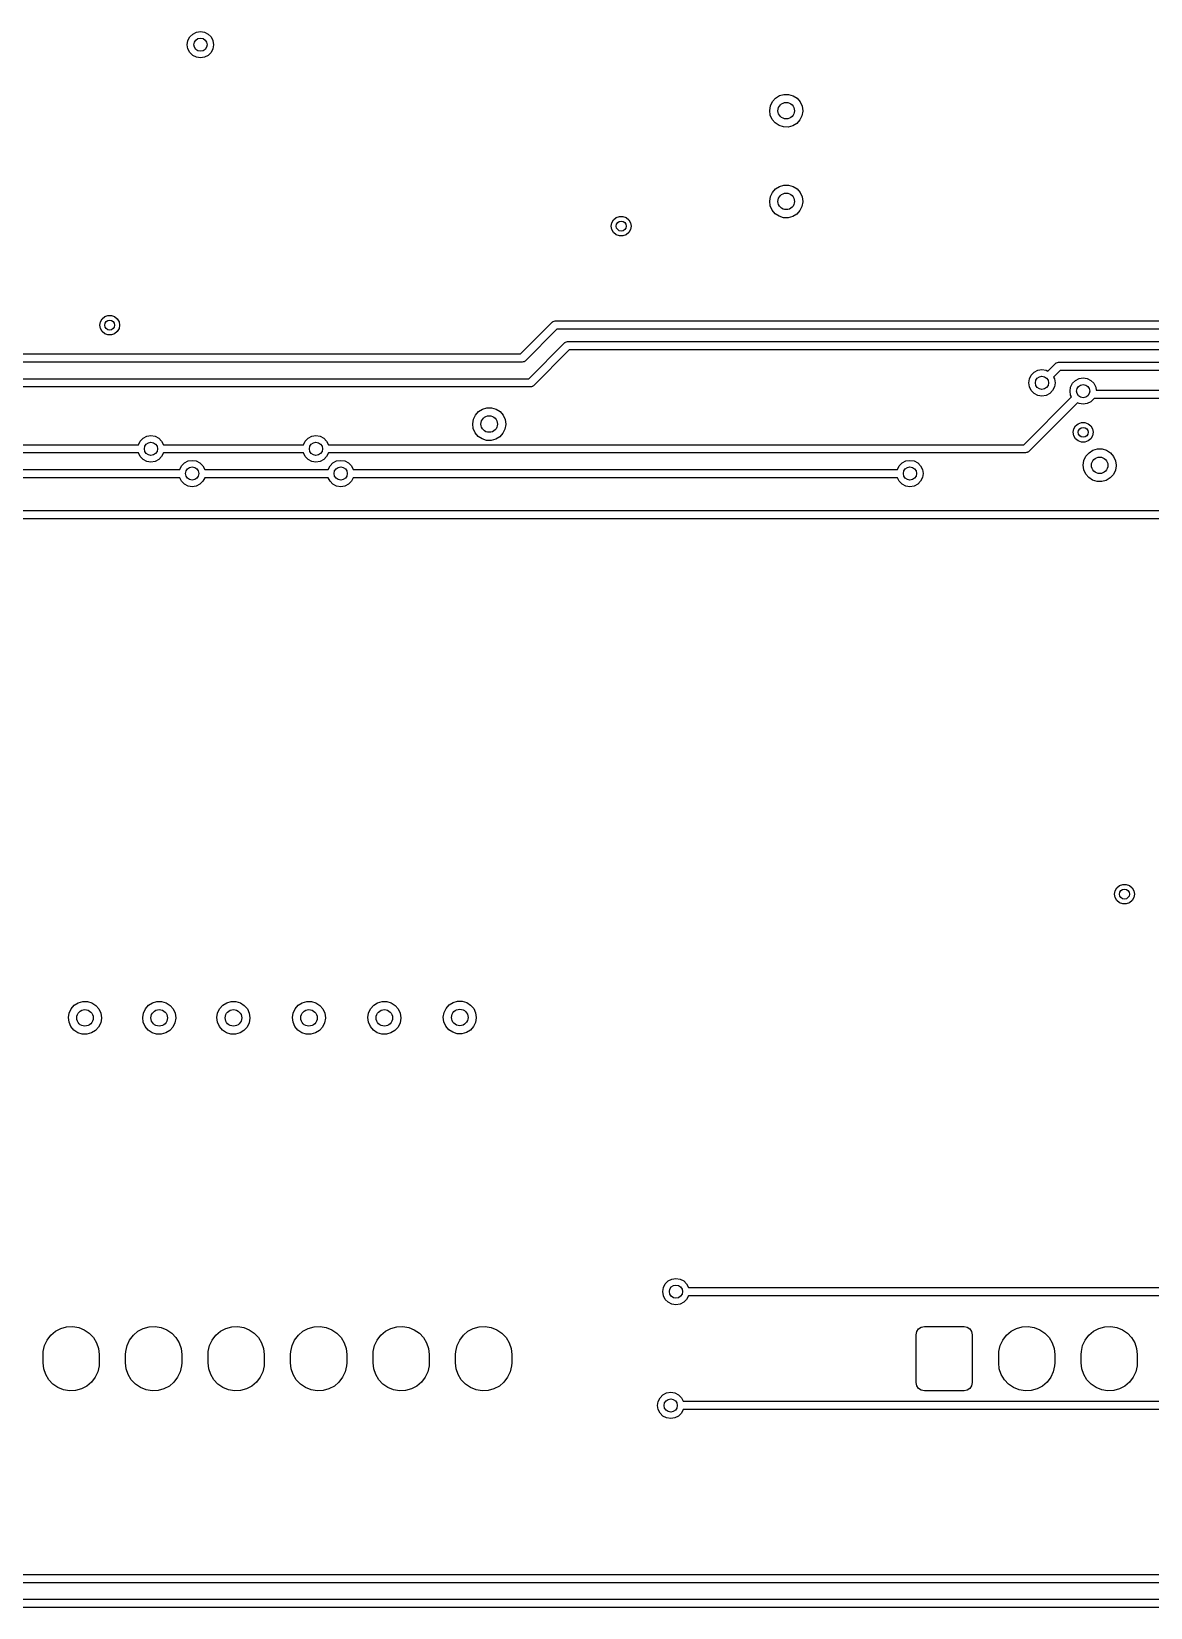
# Model space of a CAD drawing. Extents: x 2.07 to 8.39, y -4.89 to -0.98.
# Drawn here: x 4.631 to 5.966, y -4.877 to -2.996 of the extents above; entities that cross this region are included whole.
import ezdxf

# ---------------------------------------------------------------- set-up
doc = ezdxf.new("R2010")
doc.units = 0
doc.header["$MEASUREMENT"] = 0
doc.layers.add('BLACK', color=7, linetype='CONTINUOUS')

msp = doc.modelspace()

# ---------------------------------------------------------------- linework, layer by layer
at = {"layer": 'BLACK', "linetype": 'CONTINUOUS'}
for p, q in [((4.81693, -3.01181), (4.8177, -3.00694)), ((4.8177, -3.00694), (4.81994, -3.00255)), ((4.81994, -3.00255), (4.82342, -2.99907)), ((4.82342, -2.99907), (4.82781, -2.99683)), ((4.82781, -2.99683), (4.83268, -2.99606)), ((4.83268, -2.99606), (4.83754, -2.99683)), ((4.83754, -2.99683), (4.84193, -2.99907)), ((4.84193, -2.99907), (4.84542, -3.00255)), ((4.84542, -3.00255), (4.84765, -3.00694)), ((4.84765, -3.00694), (4.84843, -3.01181)), ((4.8177, -3.01668), (4.81693, -3.01181)), ((4.81994, -3.02107), (4.8177, -3.01668)), ((4.82342, -3.02455), (4.81994, -3.02107)), ((4.82781, -3.02679), (4.82342, -3.02455)), ((4.83268, -3.02756), (4.82781, -3.02679)), ((4.83754, -3.02679), (4.83268, -3.02756)), ((4.84193, -3.02455), (4.83754, -3.02679)), ((4.84542, -3.02107), (4.84193, -3.02455)), ((4.84765, -3.01668), (4.84542, -3.02107)), ((4.84843, -3.01181), (4.84765, -3.01668)), ((5.51267, -3.0848), (5.51504, -3.07974)), ((5.51504, -3.07974), (5.51874, -3.07556)), ((5.51874, -3.07556), (5.52346, -3.07258)), ((5.52346, -3.07258), (5.52882, -3.07105)), ((5.52882, -3.07105), (5.53441, -3.07108)), ((5.53441, -3.07108), (5.53975, -3.07268)), ((5.53975, -3.07268), (5.54444, -3.07572)), ((5.54444, -3.07572), (5.54808, -3.07995)), ((5.54808, -3.07995), (5.55039, -3.08503)), ((5.51181, -3.09031), (5.51267, -3.0848)), ((5.51254, -3.09584), (5.51181, -3.09031)), ((5.51478, -3.10095), (5.51254, -3.09584)), ((5.51838, -3.10523), (5.51478, -3.10095)), ((5.54782, -3.10156), (5.54407, -3.1057)), ((5.55025, -3.09654), (5.54782, -3.10156)), ((5.55118, -3.09103), (5.55025, -3.09654)), ((5.55039, -3.08503), (5.55118, -3.09055)), ((5.55118, -3.09055), (5.55118, -3.09103)), ((5.52302, -3.10832), (5.51838, -3.10523)), ((5.52835, -3.10998), (5.52302, -3.10832)), ((5.53393, -3.11009), (5.52835, -3.10998)), ((5.53931, -3.10862), (5.53393, -3.11009)), ((5.54407, -3.1057), (5.53931, -3.10862)), ((5.51181, -3.19858), (5.51267, -3.19306)), ((5.51267, -3.19306), (5.51504, -3.18801)), ((5.51504, -3.18801), (5.51874, -3.18383)), ((5.51874, -3.18383), (5.52346, -3.18085)), ((5.52346, -3.18085), (5.52882, -3.17932)), ((5.52882, -3.17932), (5.53441, -3.17935)), ((5.53441, -3.17935), (5.53975, -3.18095)), ((5.53975, -3.18095), (5.54444, -3.18398)), ((5.54444, -3.18398), (5.54808, -3.18821)), ((5.54808, -3.18821), (5.55039, -3.19329)), ((5.55039, -3.19329), (5.55118, -3.19882)), ((5.51254, -3.20411), (5.51181, -3.19858)), ((5.51478, -3.20922), (5.51254, -3.20411)), ((5.51838, -3.21349), (5.51478, -3.20922)), ((5.52302, -3.21659), (5.51838, -3.21349)), ((5.54407, -3.21396), (5.53931, -3.21688)), ((5.54782, -3.20983), (5.54407, -3.21396)), ((5.55025, -3.2048), (5.54782, -3.20983)), ((5.55118, -3.1993), (5.55025, -3.2048)), ((5.55118, -3.19882), (5.55118, -3.1993)), ((5.32283, -3.22835), (5.32355, -3.22431)), ((5.32355, -3.23239), (5.32283, -3.22835)), ((5.32355, -3.22431), (5.3256, -3.22075)), ((5.3256, -3.23594), (5.32355, -3.23239)), ((5.3256, -3.22075), (5.32874, -3.21812)), ((5.32874, -3.21812), (5.33259, -3.21671)), ((5.33259, -3.21671), (5.3367, -3.21671)), ((5.3367, -3.21671), (5.34055, -3.21812)), ((5.34055, -3.21812), (5.34369, -3.22075)), ((5.34369, -3.22075), (5.34574, -3.22431)), ((5.34574, -3.23239), (5.34369, -3.23594)), ((5.34574, -3.22431), (5.34646, -3.22835)), ((5.34646, -3.22835), (5.34574, -3.23239)), ((5.52835, -3.21825), (5.52302, -3.21659)), ((5.53393, -3.21835), (5.52835, -3.21825)), ((5.53931, -3.21688), (5.53393, -3.21835)), ((5.32874, -3.23858), (5.3256, -3.23594)), ((5.33259, -3.23998), (5.32874, -3.23858)), ((5.3367, -3.23998), (5.33259, -3.23998)), ((5.34055, -3.23858), (5.3367, -3.23998)), ((5.34369, -3.23594), (5.34055, -3.23858)), ((4.7126, -3.34646), (4.71331, -3.34242)), ((4.71331, -3.3505), (4.7126, -3.34646)), ((4.71331, -3.34242), (4.71536, -3.33886)), ((4.71536, -3.33886), (4.7185, -3.33623)), ((4.7185, -3.33623), (4.72236, -3.33483)), ((4.72236, -3.33483), (4.72646, -3.33483)), ((4.72646, -3.33483), (4.73031, -3.33623)), ((4.73031, -3.33623), (4.73346, -3.33886)), ((4.73346, -3.33886), (4.73551, -3.34242)), ((4.73551, -3.34242), (4.73622, -3.34646)), ((4.73622, -3.34646), (4.73551, -3.3505)), ((5.2145, -3.38091), (5.25243, -3.34298)), ((5.25243, -3.34298), (5.25313, -3.34245)), ((5.25313, -3.34245), (5.25325, -3.34232)), ((5.25325, -3.34232), (5.25335, -3.34228)), ((5.25335, -3.34228), (5.25356, -3.34213)), ((5.25356, -3.34213), (5.25474, -3.34188)), ((5.25474, -3.34188), (5.25591, -3.34154)), ((5.25591, -3.34154), (7.51458, -3.34154)), ((4.71536, -3.35405), (4.71331, -3.3505)), ((4.7185, -3.35669), (4.71536, -3.35405)), ((4.72236, -3.35809), (4.7185, -3.35669)), ((4.72646, -3.35809), (4.72236, -3.35809)), ((4.73031, -3.35669), (4.72646, -3.35809)), ((4.73346, -3.35405), (4.73031, -3.35669)), ((4.73551, -3.3505), (4.73346, -3.35405)), ((5.25794, -3.35138), (5.22002, -3.38931)), ((7.51458, -3.35138), (5.25794, -3.35138)), ((5.26806, -3.36694), (5.26827, -3.36679)), ((5.26827, -3.36679), (5.26945, -3.36654)), ((5.26945, -3.36654), (5.27062, -3.3662)), ((5.27062, -3.3662), (6.2397, -3.3662)), ((3.97164, -3.38091), (5.2145, -3.38091)), ((5.22434, -3.41043), (5.26714, -3.36764)), ((5.27265, -3.37604), (5.22986, -3.41883)), ((5.26714, -3.36764), (5.26784, -3.36711)), ((5.26784, -3.36711), (5.26796, -3.36698)), ((5.26796, -3.36698), (5.26806, -3.36694)), ((6.23978, -3.37604), (5.27265, -3.37604)), ((5.21654, -3.39075), (3.97164, -3.39075)), ((5.2177, -3.39041), (5.21654, -3.39075)), ((5.21888, -3.39015), (5.2177, -3.39041)), ((5.21909, -3.39), (5.21888, -3.39015)), ((5.21919, -3.38997), (5.21909, -3.39)), ((5.21931, -3.38983), (5.21919, -3.38997)), ((5.22002, -3.38931), (5.21931, -3.38983)), ((5.82387, -3.4061), (5.82736, -3.40261)), ((5.82736, -3.40261), (5.83175, -3.40038)), ((5.83175, -3.40038), (5.83661, -3.39961)), ((5.83661, -3.39961), (5.84148, -3.40038)), ((5.84148, -3.40038), (5.84357, -3.40144)), ((5.84357, -3.40144), (5.85282, -3.39219)), ((5.85834, -3.40059), (5.85053, -3.4084)), ((5.85282, -3.39219), (5.85352, -3.39167)), ((5.85352, -3.39167), (5.85364, -3.39153)), ((5.85364, -3.39153), (5.85375, -3.3915)), ((5.85375, -3.3915), (5.85395, -3.39134)), ((5.85395, -3.39134), (5.85514, -3.39109)), ((5.85514, -3.39109), (5.8563, -3.39075)), ((5.8563, -3.39075), (6.23505, -3.39075)), ((6.23505, -3.40059), (5.85834, -3.40059)), ((3.824, -3.41043), (5.22434, -3.41043)), ((5.22638, -3.42028), (3.824, -3.42028)), ((5.22754, -3.41993), (5.22638, -3.42028)), ((5.22873, -3.41968), (5.22754, -3.41993)), ((5.22893, -3.41953), (5.22873, -3.41968)), ((5.22904, -3.4195), (5.22893, -3.41953)), ((5.22916, -3.41936), (5.22904, -3.4195)), ((5.22986, -3.41883), (5.22916, -3.41936)), ((5.82087, -3.41535), (5.82164, -3.41049)), ((5.82164, -3.42022), (5.82087, -3.41535)), ((5.82164, -3.41049), (5.82387, -3.4061)), ((5.82387, -3.42461), (5.82164, -3.42022)), ((5.85159, -3.42022), (5.84935, -3.42461)), ((5.85053, -3.4084), (5.85159, -3.41049)), ((5.85159, -3.41049), (5.85236, -3.41535)), ((5.85236, -3.41535), (5.85159, -3.42022)), ((5.87008, -3.4252), (5.87085, -3.42033)), ((5.87085, -3.42033), (5.87309, -3.41594)), ((5.87309, -3.41594), (5.87657, -3.41246)), ((5.87657, -3.41246), (5.88096, -3.41022)), ((5.88096, -3.41022), (5.88583, -3.40945)), ((5.88583, -3.40945), (5.89069, -3.41022)), ((5.89069, -3.41022), (5.89508, -3.41246)), ((5.89508, -3.41246), (5.89857, -3.41594)), ((5.89857, -3.41594), (5.9008, -3.42033)), ((5.9008, -3.42033), (5.90142, -3.42419)), ((5.81489, -3.48917), (5.87191, -3.43215)), ((5.87887, -3.43911), (5.82041, -3.49757)), ((5.82736, -3.42809), (5.82387, -3.42461)), ((5.83175, -3.43033), (5.82736, -3.42809)), ((5.83661, -3.4311), (5.83175, -3.43033)), ((5.84148, -3.43033), (5.83661, -3.4311)), ((5.84587, -3.42809), (5.84148, -3.43033)), ((5.84935, -3.42461), (5.84587, -3.42809)), ((5.87085, -3.43006), (5.87008, -3.4252)), ((5.87191, -3.43215), (5.87085, -3.43006)), ((5.88096, -3.44017), (5.87887, -3.43911)), ((5.88583, -3.44094), (5.88096, -3.44017)), ((5.89069, -3.44017), (5.88583, -3.44094)), ((5.89508, -3.43794), (5.89069, -3.44017)), ((5.89857, -3.43445), (5.89508, -3.43794)), ((5.89878, -3.43404), (5.89857, -3.43445)), ((6.25082, -3.43404), (5.89878, -3.43404)), ((5.90142, -3.42419), (6.25082, -3.42419)), ((5.15748, -3.46433), (5.15834, -3.45881)), ((5.15834, -3.45881), (5.16071, -3.45376)), ((5.16071, -3.45376), (5.16441, -3.44958)), ((5.16441, -3.44958), (5.16913, -3.4466)), ((5.16913, -3.4466), (5.17449, -3.44506)), ((5.17449, -3.44506), (5.18007, -3.4451)), ((5.18007, -3.4451), (5.18542, -3.4467)), ((5.18542, -3.4467), (5.19011, -3.44973)), ((5.19011, -3.44973), (5.19375, -3.45396)), ((5.19375, -3.45396), (5.19606, -3.45904)), ((5.19606, -3.45904), (5.19685, -3.46457)), ((4.76437, -3.48135), (4.76876, -3.47912)), ((4.76876, -3.47912), (4.77362, -3.47835)), ((4.77362, -3.47835), (4.77849, -3.47912)), ((4.77849, -3.47912), (4.78288, -3.48135)), ((4.96122, -3.48135), (4.96561, -3.47912)), ((4.96561, -3.47912), (4.97047, -3.47835)), ((4.97047, -3.47835), (4.97534, -3.47912)), ((4.97534, -3.47912), (4.97973, -3.48135)), ((5.15821, -3.46986), (5.15748, -3.46433)), ((5.16045, -3.47497), (5.15821, -3.46986)), ((5.16404, -3.47924), (5.16045, -3.47497)), ((5.16869, -3.48233), (5.16404, -3.47924)), ((5.19348, -3.47557), (5.18974, -3.47971)), ((5.19592, -3.47055), (5.19348, -3.47557)), ((5.19684, -3.46505), (5.19592, -3.47055)), ((5.19685, -3.46457), (5.19684, -3.46505)), ((5.87402, -3.47441), (5.87473, -3.47037)), ((5.87473, -3.47845), (5.87402, -3.47441)), ((5.87473, -3.47037), (5.87678, -3.46682)), ((5.87678, -3.482), (5.87473, -3.47845)), ((5.87678, -3.46682), (5.87992, -3.46418)), ((5.87992, -3.46418), (5.88378, -3.46278)), ((5.88378, -3.46278), (5.88788, -3.46278)), ((5.88788, -3.46278), (5.89173, -3.46418)), ((5.89173, -3.46418), (5.89487, -3.46682)), ((5.89487, -3.46682), (5.89693, -3.47037)), ((5.89693, -3.47845), (5.89487, -3.482)), ((5.89693, -3.47037), (5.89764, -3.47441)), ((5.89764, -3.47441), (5.89693, -3.47845)), ((3.76188, -3.48917), (4.75867, -3.48917)), ((4.75867, -3.48917), (4.76088, -3.48484)), ((4.76088, -3.48484), (4.76437, -3.48135)), ((4.78288, -3.48135), (4.78636, -3.48484)), ((4.78636, -3.48484), (4.78857, -3.48917)), ((4.78857, -3.48917), (4.95552, -3.48917)), ((4.95552, -3.48917), (4.95773, -3.48484)), ((4.95773, -3.48484), (4.96122, -3.48135)), ((4.97973, -3.48135), (4.98321, -3.48484)), ((4.98321, -3.48484), (4.98542, -3.48917)), ((4.98542, -3.48917), (5.81489, -3.48917)), ((5.17402, -3.484), (5.16869, -3.48233)), ((5.1796, -3.4841), (5.17402, -3.484)), ((5.18498, -3.48263), (5.1796, -3.4841)), ((5.18974, -3.47971), (5.18498, -3.48263)), ((5.81928, -3.49842), (5.81809, -3.49867)), ((5.81948, -3.49827), (5.81928, -3.49842)), ((5.81959, -3.49824), (5.81948, -3.49827)), ((5.81971, -3.4981), (5.81959, -3.49824)), ((5.82041, -3.49757), (5.81971, -3.4981)), ((5.87992, -3.48464), (5.87678, -3.482)), ((5.88378, -3.48604), (5.87992, -3.48464)), ((5.88788, -3.48604), (5.88378, -3.48604)), ((5.89173, -3.48464), (5.88788, -3.48604)), ((5.89487, -3.482), (5.89173, -3.48464)), ((5.89275, -3.49879), (5.89747, -3.49581)), ((5.89747, -3.49581), (5.90284, -3.49428)), ((5.90284, -3.49428), (5.90842, -3.49431)), ((5.90842, -3.49431), (5.91377, -3.49591)), ((5.91377, -3.49591), (5.91845, -3.49895)), ((4.75867, -3.49902), (3.75984, -3.49902)), ((4.76088, -3.50335), (4.75867, -3.49902)), ((4.76437, -3.50683), (4.76088, -3.50335)), ((4.76876, -3.50907), (4.76437, -3.50683)), ((4.77362, -3.50984), (4.76876, -3.50907)), ((4.77849, -3.50907), (4.77362, -3.50984)), ((4.78288, -3.50683), (4.77849, -3.50907)), ((4.78636, -3.50335), (4.78288, -3.50683)), ((4.78857, -3.49902), (4.78636, -3.50335)), ((4.95552, -3.49902), (4.78857, -3.49902)), ((4.80789, -3.5187), (4.81009, -3.51437)), ((4.81009, -3.51437), (4.81358, -3.51088)), ((4.81358, -3.51088), (4.81797, -3.50864)), ((4.81797, -3.50864), (4.82283, -3.50787)), ((4.82283, -3.50787), (4.8277, -3.50864)), ((4.8277, -3.50864), (4.83209, -3.51088)), ((4.83209, -3.51088), (4.83558, -3.51437)), ((4.83558, -3.51437), (4.83778, -3.5187)), ((4.95773, -3.50335), (4.95552, -3.49902)), ((4.96122, -3.50683), (4.95773, -3.50335)), ((4.96561, -3.50907), (4.96122, -3.50683)), ((4.97047, -3.50984), (4.96561, -3.50907)), ((4.97534, -3.50907), (4.97047, -3.50984)), ((4.97973, -3.50683), (4.97534, -3.50907)), ((4.98321, -3.50335), (4.97973, -3.50683)), ((4.98542, -3.49902), (4.98321, -3.50335)), ((4.98505, -3.5187), (4.98726, -3.51437)), ((5.81693, -3.49902), (4.98542, -3.49902)), ((4.98726, -3.51437), (4.99074, -3.51088)), ((4.99074, -3.51088), (4.99513, -3.50864)), ((4.99513, -3.50864), (5, -3.50787)), ((5, -3.50787), (5.00487, -3.50864)), ((5.00487, -3.50864), (5.00926, -3.51088)), ((5.00926, -3.51088), (5.01274, -3.51437)), ((5.01274, -3.51437), (5.01495, -3.5187)), ((5.66418, -3.5187), (5.66639, -3.51437)), ((5.66639, -3.51437), (5.66988, -3.51088)), ((5.66988, -3.51088), (5.67427, -3.50864)), ((5.67427, -3.50864), (5.67913, -3.50787)), ((5.67913, -3.50787), (5.684, -3.50864)), ((5.684, -3.50864), (5.68839, -3.51088)), ((5.68839, -3.51088), (5.69187, -3.51437)), ((5.69187, -3.51437), (5.69411, -3.51876)), ((5.81809, -3.49867), (5.81693, -3.49902)), ((5.88583, -3.51354), (5.88669, -3.50802)), ((5.88655, -3.51907), (5.88583, -3.51354)), ((5.88669, -3.50802), (5.88906, -3.50297)), ((5.88906, -3.50297), (5.89275, -3.49879)), ((5.91845, -3.49895), (5.9221, -3.50317)), ((5.9221, -3.50317), (5.92441, -3.50825)), ((5.92519, -3.51426), (5.92427, -3.51976)), ((5.92441, -3.50825), (5.9252, -3.51378)), ((5.9252, -3.51378), (5.92519, -3.51426)), ((4.80789, -3.52854), (3.34646, -3.52854)), ((3.35156, -3.5187), (4.80789, -3.5187)), ((4.81009, -3.53288), (4.80789, -3.52854)), ((4.81358, -3.53636), (4.81009, -3.53288)), ((4.83558, -3.53288), (4.83209, -3.53636)), ((4.83778, -3.52854), (4.83558, -3.53288)), ((4.83778, -3.5187), (4.98505, -3.5187)), ((4.98505, -3.52854), (4.83778, -3.52854)), ((4.98726, -3.53288), (4.98505, -3.52854)), ((4.99074, -3.53636), (4.98726, -3.53288)), ((5.01274, -3.53288), (5.00926, -3.53636)), ((5.01495, -3.52854), (5.01274, -3.53288)), ((5.01495, -3.5187), (5.66418, -3.5187)), ((5.66418, -3.52854), (5.01495, -3.52854)), ((5.66639, -3.53288), (5.66418, -3.52854)), ((5.66988, -3.53636), (5.66639, -3.53288)), ((5.69187, -3.53288), (5.68839, -3.53636)), ((5.69411, -3.52849), (5.69187, -3.53288)), ((5.69411, -3.51876), (5.69488, -3.52362)), ((5.69488, -3.52362), (5.69411, -3.52849)), ((5.8888, -3.52418), (5.88655, -3.51907)), ((5.89239, -3.52845), (5.8888, -3.52418)), ((5.89704, -3.53155), (5.89239, -3.52845)), ((5.90236, -3.53321), (5.89704, -3.53155)), ((5.90794, -3.53331), (5.90236, -3.53321)), ((5.91333, -3.53185), (5.90794, -3.53331)), ((5.91809, -3.52893), (5.91333, -3.53185)), ((5.92183, -3.52479), (5.91809, -3.52893)), ((5.92427, -3.51976), (5.92183, -3.52479)), ((4.81797, -3.5386), (4.81358, -3.53636)), ((4.82283, -3.53937), (4.81797, -3.5386)), ((4.8277, -3.5386), (4.82283, -3.53937)), ((4.83209, -3.53636), (4.8277, -3.5386)), ((4.99513, -3.5386), (4.99074, -3.53636)), ((5, -3.53937), (4.99513, -3.5386)), ((5.00487, -3.5386), (5, -3.53937)), ((5.00926, -3.53636), (5.00487, -3.5386)), ((5.67427, -3.5386), (5.66988, -3.53636)), ((5.67913, -3.53937), (5.67427, -3.5386)), ((5.684, -3.5386), (5.67913, -3.53937)), ((5.68839, -3.53636), (5.684, -3.5386)), ((3.11534, -3.56791), (6.56195, -3.56791)), ((6.56399, -3.57776), (3.11534, -3.57776)), ((5.92323, -4.02559), (5.92394, -4.02155)), ((5.92394, -4.02155), (5.92599, -4.018)), ((5.92599, -4.018), (5.92913, -4.01536)), ((5.92913, -4.01536), (5.93299, -4.01396)), ((5.93299, -4.01396), (5.93709, -4.01396)), ((5.93709, -4.01396), (5.94094, -4.01536)), ((5.94094, -4.01536), (5.94409, -4.018)), ((5.94409, -4.018), (5.94614, -4.02155)), ((5.94614, -4.02155), (5.94685, -4.02559)), ((5.92394, -4.02963), (5.92323, -4.02559)), ((5.92599, -4.03318), (5.92394, -4.02963)), ((5.92913, -4.03582), (5.92599, -4.03318)), ((5.93299, -4.03722), (5.92913, -4.03582)), ((5.93709, -4.03722), (5.93299, -4.03722)), ((5.94094, -4.03582), (5.93709, -4.03722)), ((5.94409, -4.03318), (5.94094, -4.03582)), ((5.94614, -4.02963), (5.94409, -4.03318)), ((5.94685, -4.02559), (5.94614, -4.02963)), ((4.68212, -4.15824), (4.68684, -4.15526)), ((4.68684, -4.15526), (4.69221, -4.15373)), ((4.69221, -4.15373), (4.69779, -4.15376)), ((4.69779, -4.15376), (4.70314, -4.15536)), ((4.70314, -4.15536), (4.70782, -4.15839)), ((4.77071, -4.15824), (4.77543, -4.15526)), ((4.77543, -4.15526), (4.78079, -4.15373)), ((4.78079, -4.15373), (4.78637, -4.15376)), ((4.78637, -4.15376), (4.79172, -4.15536)), ((4.79172, -4.15536), (4.79641, -4.15839)), ((4.85929, -4.15824), (4.86401, -4.15526)), ((4.86401, -4.15526), (4.86938, -4.15373)), ((4.86938, -4.15373), (4.87496, -4.15376)), ((4.87496, -4.15376), (4.8803, -4.15536)), ((4.8803, -4.15536), (4.88499, -4.15839)), ((4.94935, -4.15824), (4.95407, -4.15526)), ((4.95407, -4.15526), (4.95943, -4.15373)), ((4.95943, -4.15373), (4.96502, -4.15376)), ((4.96502, -4.15376), (4.97036, -4.15536)), ((4.97036, -4.15536), (4.97505, -4.15839)), ((5.03935, -4.15824), (5.04407, -4.15526)), ((5.04407, -4.15526), (5.04943, -4.15373)), ((5.04943, -4.15373), (5.05502, -4.15376)), ((5.05502, -4.15376), (5.06036, -4.15536)), ((5.06036, -4.15536), (5.06505, -4.15839)), ((5.12935, -4.15775), (5.13407, -4.15477)), ((5.13407, -4.15477), (5.13943, -4.15324)), ((5.13943, -4.15324), (5.14502, -4.15328)), ((5.14502, -4.15328), (5.15036, -4.15487)), ((5.15036, -4.15487), (5.15505, -4.15791)), ((4.6752, -4.17299), (4.67606, -4.16747)), ((4.67592, -4.17852), (4.6752, -4.17299)), ((4.67606, -4.16747), (4.67843, -4.16242)), ((4.67843, -4.16242), (4.68212, -4.15824)), ((4.70782, -4.15839), (4.71147, -4.16262)), ((4.71147, -4.16262), (4.71378, -4.1677)), ((4.71456, -4.17371), (4.71364, -4.17921)), ((4.71378, -4.1677), (4.71457, -4.17323)), ((4.71457, -4.17323), (4.71456, -4.17371)), ((4.76378, -4.17299), (4.76464, -4.16747)), ((4.7645, -4.17852), (4.76378, -4.17299)), ((4.76464, -4.16747), (4.76701, -4.16242)), ((4.76701, -4.16242), (4.77071, -4.15824)), ((4.79641, -4.15839), (4.80005, -4.16262)), ((4.80005, -4.16262), (4.80236, -4.1677)), ((4.80314, -4.17371), (4.80222, -4.17921)), ((4.80236, -4.1677), (4.80315, -4.17323)), ((4.80315, -4.17323), (4.80314, -4.17371)), ((4.85236, -4.17299), (4.85322, -4.16747)), ((4.85309, -4.17852), (4.85236, -4.17299)), ((4.85322, -4.16747), (4.85559, -4.16242)), ((4.85559, -4.16242), (4.85929, -4.15824)), ((4.88499, -4.15839), (4.88863, -4.16262)), ((4.88863, -4.16262), (4.89094, -4.1677)), ((4.89173, -4.17371), (4.8908, -4.17921)), ((4.89094, -4.1677), (4.89173, -4.17323)), ((4.89173, -4.17323), (4.89173, -4.17371)), ((4.94242, -4.17299), (4.94328, -4.16747)), ((4.94315, -4.17852), (4.94242, -4.17299)), ((4.94328, -4.16747), (4.94565, -4.16242)), ((4.94565, -4.16242), (4.94935, -4.15824)), ((4.97505, -4.15839), (4.97869, -4.16262)), ((4.97869, -4.16262), (4.981, -4.1677)), ((4.98179, -4.17371), (4.98086, -4.17921)), ((4.981, -4.1677), (4.98179, -4.17323)), ((4.98179, -4.17323), (4.98179, -4.17371)), ((5.03242, -4.17299), (5.03328, -4.16747)), ((5.03315, -4.17852), (5.03242, -4.17299)), ((5.03328, -4.16747), (5.03565, -4.16242)), ((5.03565, -4.16242), (5.03935, -4.15824)), ((5.06505, -4.15839), (5.06869, -4.16262)), ((5.06869, -4.16262), (5.071, -4.1677)), ((5.07179, -4.17371), (5.07086, -4.17921)), ((5.071, -4.1677), (5.07179, -4.17323)), ((5.07179, -4.17323), (5.07179, -4.17371)), ((5.12242, -4.1725), (5.12328, -4.16699)), ((5.12315, -4.17804), (5.12242, -4.1725)), ((5.12328, -4.16699), (5.12565, -4.16194)), ((5.12565, -4.16194), (5.12935, -4.15775)), ((5.15505, -4.15791), (5.15869, -4.16214)), ((5.15869, -4.16214), (5.161, -4.16722)), ((5.16179, -4.17323), (5.16086, -4.17873)), ((5.161, -4.16722), (5.16179, -4.17274)), ((5.16179, -4.17274), (5.16179, -4.17323)), ((4.67817, -4.18363), (4.67592, -4.17852)), ((4.68176, -4.1879), (4.67817, -4.18363)), ((4.68641, -4.191), (4.68176, -4.1879)), ((4.69173, -4.19266), (4.68641, -4.191)), ((4.69731, -4.19276), (4.69173, -4.19266)), ((4.7027, -4.19129), (4.69731, -4.19276)), ((4.70746, -4.18837), (4.7027, -4.19129)), ((4.7112, -4.18424), (4.70746, -4.18837)), ((4.71364, -4.17921), (4.7112, -4.18424)), ((4.76675, -4.18363), (4.7645, -4.17852)), ((4.77034, -4.1879), (4.76675, -4.18363)), ((4.77499, -4.191), (4.77034, -4.1879)), ((4.78032, -4.19266), (4.77499, -4.191)), ((4.7859, -4.19276), (4.78032, -4.19266)), ((4.79128, -4.19129), (4.7859, -4.19276)), ((4.79604, -4.18837), (4.79128, -4.19129)), ((4.79978, -4.18424), (4.79604, -4.18837)), ((4.80222, -4.17921), (4.79978, -4.18424)), ((4.85534, -4.18363), (4.85309, -4.17852)), ((4.85893, -4.1879), (4.85534, -4.18363)), ((4.86357, -4.191), (4.85893, -4.1879)), ((4.8689, -4.19266), (4.86357, -4.191)), ((4.87448, -4.19276), (4.8689, -4.19266)), ((4.87987, -4.19129), (4.87448, -4.19276)), ((4.88462, -4.18837), (4.87987, -4.19129)), ((4.88837, -4.18424), (4.88462, -4.18837)), ((4.8908, -4.17921), (4.88837, -4.18424)), ((4.94539, -4.18363), (4.94315, -4.17852)), ((4.94899, -4.1879), (4.94539, -4.18363)), ((4.95363, -4.191), (4.94899, -4.1879)), ((4.95896, -4.19266), (4.95363, -4.191)), ((4.96454, -4.19276), (4.95896, -4.19266)), ((4.96992, -4.19129), (4.96454, -4.19276)), ((4.97468, -4.18837), (4.96992, -4.19129)), ((4.97843, -4.18424), (4.97468, -4.18837)), ((4.98086, -4.17921), (4.97843, -4.18424)), ((5.03539, -4.18363), (5.03315, -4.17852)), ((5.03899, -4.1879), (5.03539, -4.18363)), ((5.04363, -4.191), (5.03899, -4.1879)), ((5.04896, -4.19266), (5.04363, -4.191)), ((5.05454, -4.19276), (5.04896, -4.19266)), ((5.05992, -4.19129), (5.05454, -4.19276)), ((5.06468, -4.18837), (5.05992, -4.19129)), ((5.06843, -4.18424), (5.06468, -4.18837)), ((5.07086, -4.17921), (5.06843, -4.18424)), ((5.12539, -4.18315), (5.12315, -4.17804)), ((5.12899, -4.18742), (5.12539, -4.18315)), ((5.13363, -4.19051), (5.12899, -4.18742)), ((5.13896, -4.19218), (5.13363, -4.19051)), ((5.14454, -4.19228), (5.13896, -4.19218)), ((5.14992, -4.19081), (5.14454, -4.19228)), ((5.15468, -4.18789), (5.14992, -4.19081)), ((5.15843, -4.18375), (5.15468, -4.18789)), ((5.16086, -4.17873), (5.15843, -4.18375)), ((5.38425, -4.5), (5.38502, -4.49513)), ((5.38502, -4.49513), (5.38726, -4.49074)), ((5.38726, -4.49074), (5.39074, -4.48726)), ((5.39074, -4.48726), (5.39513, -4.48502)), ((5.39513, -4.48502), (5.4, -4.48425)), ((5.4, -4.48425), (5.40487, -4.48502)), ((5.40487, -4.48502), (5.40926, -4.48726)), ((5.40926, -4.48726), (5.41274, -4.49074)), ((5.41274, -4.49074), (5.41495, -4.49508)), ((5.41495, -4.49508), (7.1, -4.49508)), ((5.38502, -4.50487), (5.38425, -4.5)), ((5.38726, -4.50926), (5.38502, -4.50487)), ((5.39074, -4.51274), (5.38726, -4.50926)), ((5.39513, -4.51498), (5.39074, -4.51274)), ((5.40926, -4.51274), (5.40487, -4.51498)), ((5.41274, -4.50926), (5.40926, -4.51274)), ((5.41495, -4.50492), (5.41274, -4.50926)), ((7.09796, -4.50492), (5.41495, -4.50492)), ((5.4, -4.51575), (5.39513, -4.51498)), ((5.40487, -4.51498), (5.4, -4.51575)), ((4.65419, -4.552), (4.65971, -4.54734)), ((4.65971, -4.54734), (4.66611, -4.54396)), ((4.66611, -4.54396), (4.67307, -4.54204)), ((4.67307, -4.54204), (4.68029, -4.54167)), ((4.68029, -4.54167), (4.68742, -4.54285)), ((4.68742, -4.54285), (4.69414, -4.54553)), ((4.69414, -4.54553), (4.70011, -4.54959)), ((4.70011, -4.54959), (4.70508, -4.55485)), ((4.75262, -4.552), (4.75814, -4.54734)), ((4.75814, -4.54734), (4.76453, -4.54396)), ((4.76453, -4.54396), (4.7715, -4.54204)), ((4.7715, -4.54204), (4.77872, -4.54167)), ((4.77872, -4.54167), (4.78585, -4.54285)), ((4.78585, -4.54285), (4.79256, -4.54553)), ((4.79256, -4.54553), (4.79854, -4.54959)), ((4.79854, -4.54959), (4.80351, -4.55485)), ((4.85104, -4.552), (4.85656, -4.54734)), ((4.85656, -4.54734), (4.86296, -4.54396)), ((4.86296, -4.54396), (4.86993, -4.54204)), ((4.86993, -4.54204), (4.87714, -4.54167)), ((4.87714, -4.54167), (4.88427, -4.54285)), ((4.88427, -4.54285), (4.89099, -4.54553)), ((4.89099, -4.54553), (4.89696, -4.54959)), ((4.89696, -4.54959), (4.90193, -4.55485)), ((4.94947, -4.552), (4.95499, -4.54734)), ((4.95499, -4.54734), (4.96138, -4.54396)), ((4.96138, -4.54396), (4.96835, -4.54204)), ((4.96835, -4.54204), (4.97557, -4.54167)), ((4.97557, -4.54167), (4.9827, -4.54285)), ((4.9827, -4.54285), (4.98941, -4.54553)), ((4.98941, -4.54553), (4.99539, -4.54959)), ((4.99539, -4.54959), (5.00036, -4.55485)), ((5.04789, -4.552), (5.05341, -4.54734)), ((5.05341, -4.54734), (5.05981, -4.54396)), ((5.05981, -4.54396), (5.06678, -4.54204)), ((5.06678, -4.54204), (5.07399, -4.54167)), ((5.07399, -4.54167), (5.08113, -4.54285)), ((5.08113, -4.54285), (5.08784, -4.54553)), ((5.08784, -4.54553), (5.09382, -4.54959)), ((5.09382, -4.54959), (5.09878, -4.55485)), ((5.14632, -4.552), (5.15184, -4.54734)), ((5.15184, -4.54734), (5.15823, -4.54396)), ((5.15823, -4.54396), (5.1652, -4.54204)), ((5.1652, -4.54204), (5.17242, -4.54167)), ((5.17242, -4.54167), (5.17955, -4.54285)), ((5.17955, -4.54285), (5.18626, -4.54553)), ((5.18626, -4.54553), (5.19224, -4.54959)), ((5.19224, -4.54959), (5.19721, -4.55485)), ((5.68654, -4.55146), (5.68728, -4.54769)), ((5.68654, -4.60854), (5.68654, -4.55146)), ((5.68728, -4.54769), (5.68942, -4.5445)), ((5.68942, -4.5445), (5.69261, -4.54236)), ((5.69261, -4.54236), (5.69638, -4.54161)), ((5.69638, -4.54161), (5.74362, -4.54161)), ((5.74362, -4.54161), (5.74739, -4.54236)), ((5.74739, -4.54236), (5.75058, -4.5445)), ((5.75058, -4.5445), (5.75272, -4.54769)), ((5.75272, -4.54769), (5.75346, -4.55146)), ((5.75346, -4.55146), (5.75346, -4.60854)), ((5.79419, -4.552), (5.79971, -4.54734)), ((5.79971, -4.54734), (5.80611, -4.54396)), ((5.80611, -4.54396), (5.81307, -4.54204)), ((5.81307, -4.54204), (5.82029, -4.54167)), ((5.82029, -4.54167), (5.82742, -4.54285)), ((5.82742, -4.54285), (5.83414, -4.54553)), ((5.83414, -4.54553), (5.84011, -4.54959)), ((5.84011, -4.54959), (5.84508, -4.55485)), ((5.89262, -4.552), (5.89814, -4.54734)), ((5.89814, -4.54734), (5.90453, -4.54396)), ((5.90453, -4.54396), (5.9115, -4.54204)), ((5.9115, -4.54204), (5.91872, -4.54167)), ((5.91872, -4.54167), (5.92585, -4.54285)), ((5.92585, -4.54285), (5.93256, -4.54553)), ((5.93256, -4.54553), (5.93854, -4.54959)), ((5.93854, -4.54959), (5.94351, -4.55485)), ((4.64517, -4.57135), (4.64675, -4.56429)), ((4.64675, -4.56429), (4.6498, -4.55774)), ((4.6498, -4.55774), (4.65419, -4.552)), ((4.70508, -4.55485), (4.7088, -4.56104)), ((4.7088, -4.56104), (4.71111, -4.56789)), ((4.71111, -4.56789), (4.71189, -4.57508)), ((4.74359, -4.57135), (4.74517, -4.56429)), ((4.74517, -4.56429), (4.74823, -4.55774)), ((4.74823, -4.55774), (4.75262, -4.552)), ((4.80351, -4.55485), (4.80723, -4.56104)), ((4.80723, -4.56104), (4.80953, -4.56789)), ((4.80953, -4.56789), (4.81031, -4.57508)), ((4.84202, -4.57135), (4.8436, -4.56429)), ((4.8436, -4.56429), (4.84665, -4.55774)), ((4.84665, -4.55774), (4.85104, -4.552)), ((4.90193, -4.55485), (4.90565, -4.56104)), ((4.90565, -4.56104), (4.90796, -4.56789)), ((4.90796, -4.56789), (4.90874, -4.57508)), ((4.94044, -4.57135), (4.94202, -4.56429)), ((4.94202, -4.56429), (4.94508, -4.55774)), ((4.94508, -4.55774), (4.94947, -4.552)), ((5.00036, -4.55485), (5.00408, -4.56104)), ((5.00408, -4.56104), (5.00638, -4.56789)), ((5.00638, -4.56789), (5.00717, -4.57508)), ((5.03887, -4.57135), (5.04045, -4.56429)), ((5.04045, -4.56429), (5.0435, -4.55774)), ((5.0435, -4.55774), (5.04789, -4.552)), ((5.09878, -4.55485), (5.1025, -4.56104)), ((5.1025, -4.56104), (5.10481, -4.56789)), ((5.10481, -4.56789), (5.10559, -4.57508)), ((5.1373, -4.57135), (5.13887, -4.56429)), ((5.13887, -4.56429), (5.14193, -4.55774)), ((5.14193, -4.55774), (5.14632, -4.552)), ((5.19721, -4.55485), (5.20093, -4.56104)), ((5.20093, -4.56104), (5.20324, -4.56789)), ((5.20324, -4.56789), (5.20402, -4.57508)), ((5.78517, -4.57135), (5.78675, -4.56429)), ((5.78675, -4.56429), (5.7898, -4.55774)), ((5.7898, -4.55774), (5.79419, -4.552)), ((5.84508, -4.55485), (5.8488, -4.56104)), ((5.8488, -4.56104), (5.85111, -4.56789)), ((5.85111, -4.56789), (5.85189, -4.57508)), ((5.88359, -4.57135), (5.88517, -4.56429)), ((5.88517, -4.56429), (5.88823, -4.55774)), ((5.88823, -4.55774), (5.89262, -4.552)), ((5.94351, -4.55485), (5.94723, -4.56104)), ((5.94723, -4.56104), (5.94953, -4.56789)), ((5.94953, -4.56789), (5.95031, -4.57508)), ((4.64496, -4.57508), (4.64517, -4.57135)), ((4.64496, -4.58492), (4.64496, -4.57508)), ((4.64574, -4.59211), (4.64496, -4.58492)), ((4.71168, -4.58865), (4.7101, -4.59571)), ((4.71189, -4.58492), (4.71168, -4.58865)), ((4.71189, -4.57508), (4.71189, -4.58492)), ((4.74339, -4.57508), (4.74359, -4.57135)), ((4.74339, -4.58492), (4.74339, -4.57508)), ((4.74417, -4.59211), (4.74339, -4.58492)), ((4.81011, -4.58865), (4.80853, -4.59571)), ((4.81031, -4.58492), (4.81011, -4.58865)), ((4.81031, -4.57508), (4.81031, -4.58492)), ((4.84181, -4.57508), (4.84202, -4.57135)), ((4.84181, -4.58492), (4.84181, -4.57508)), ((4.84259, -4.59211), (4.84181, -4.58492)), ((4.90853, -4.58865), (4.90695, -4.59571)), ((4.90874, -4.58492), (4.90853, -4.58865)), ((4.90874, -4.57508), (4.90874, -4.58492)), ((4.94024, -4.57508), (4.94044, -4.57135)), ((4.94024, -4.58492), (4.94024, -4.57508)), ((4.94102, -4.59211), (4.94024, -4.58492)), ((5.00696, -4.58865), (5.00538, -4.59571)), ((5.00717, -4.58492), (5.00696, -4.58865)), ((5.00717, -4.57508), (5.00717, -4.58492)), ((5.03866, -4.57508), (5.03887, -4.57135)), ((5.03866, -4.58492), (5.03866, -4.57508)), ((5.03944, -4.59211), (5.03866, -4.58492)), ((5.10538, -4.58865), (5.10381, -4.59571)), ((5.10559, -4.58492), (5.10538, -4.58865)), ((5.10559, -4.57508), (5.10559, -4.58492)), ((5.13709, -4.57508), (5.1373, -4.57135)), ((5.13709, -4.58492), (5.13709, -4.57508)), ((5.13787, -4.59211), (5.13709, -4.58492)), ((5.20381, -4.58865), (5.20223, -4.59571)), ((5.20402, -4.58492), (5.20381, -4.58865)), ((5.20402, -4.57508), (5.20402, -4.58492)), ((5.78496, -4.57508), (5.78517, -4.57135)), ((5.78496, -4.58492), (5.78496, -4.57508)), ((5.78574, -4.59211), (5.78496, -4.58492)), ((5.85168, -4.58865), (5.8501, -4.59571)), ((5.85189, -4.58492), (5.85168, -4.58865)), ((5.85189, -4.57508), (5.85189, -4.58492)), ((5.88339, -4.57508), (5.88359, -4.57135)), ((5.88339, -4.58492), (5.88339, -4.57508)), ((5.88417, -4.59211), (5.88339, -4.58492)), ((5.95011, -4.58865), (5.94853, -4.59571)), ((5.95031, -4.58492), (5.95011, -4.58865)), ((5.95031, -4.57508), (5.95031, -4.58492)), ((4.64805, -4.59896), (4.64574, -4.59211)), ((4.65177, -4.60515), (4.64805, -4.59896)), ((4.65674, -4.61041), (4.65177, -4.60515)), ((4.70266, -4.608), (4.69714, -4.61266)), ((4.70705, -4.60226), (4.70266, -4.608)), ((4.7101, -4.59571), (4.70705, -4.60226)), ((4.74647, -4.59896), (4.74417, -4.59211)), ((4.75019, -4.60515), (4.74647, -4.59896)), ((4.75516, -4.61041), (4.75019, -4.60515)), ((4.80108, -4.608), (4.79556, -4.61266)), ((4.80547, -4.60226), (4.80108, -4.608)), ((4.80853, -4.59571), (4.80547, -4.60226)), ((4.8449, -4.59896), (4.84259, -4.59211)), ((4.84862, -4.60515), (4.8449, -4.59896)), ((4.85359, -4.61041), (4.84862, -4.60515)), ((4.89951, -4.608), (4.89399, -4.61266)), ((4.9039, -4.60226), (4.89951, -4.608)), ((4.90695, -4.59571), (4.9039, -4.60226)), ((4.94332, -4.59896), (4.94102, -4.59211)), ((4.94705, -4.60515), (4.94332, -4.59896)), ((4.95201, -4.61041), (4.94705, -4.60515)), ((4.99793, -4.608), (4.99241, -4.61266)), ((5.00233, -4.60226), (4.99793, -4.608)), ((5.00538, -4.59571), (5.00233, -4.60226)), ((5.04175, -4.59896), (5.03944, -4.59211)), ((5.04547, -4.60515), (5.04175, -4.59896)), ((5.05044, -4.61041), (5.04547, -4.60515)), ((5.09636, -4.608), (5.09084, -4.61266)), ((5.10075, -4.60226), (5.09636, -4.608)), ((5.10381, -4.59571), (5.10075, -4.60226)), ((5.14017, -4.59896), (5.13787, -4.59211)), ((5.1439, -4.60515), (5.14017, -4.59896)), ((5.14886, -4.61041), (5.1439, -4.60515)), ((5.19479, -4.608), (5.18926, -4.61266)), ((5.19918, -4.60226), (5.19479, -4.608)), ((5.20223, -4.59571), (5.19918, -4.60226)), ((5.78805, -4.59896), (5.78574, -4.59211)), ((5.79177, -4.60515), (5.78805, -4.59896)), ((5.79674, -4.61041), (5.79177, -4.60515)), ((5.84266, -4.608), (5.83714, -4.61266)), ((5.84705, -4.60226), (5.84266, -4.608)), ((5.8501, -4.59571), (5.84705, -4.60226)), ((5.88647, -4.59896), (5.88417, -4.59211)), ((5.89019, -4.60515), (5.88647, -4.59896)), ((5.89516, -4.61041), (5.89019, -4.60515)), ((5.94108, -4.608), (5.93556, -4.61266)), ((5.94547, -4.60226), (5.94108, -4.608)), ((5.94853, -4.59571), (5.94547, -4.60226)), ((4.66271, -4.61447), (4.65674, -4.61041)), ((4.66943, -4.61715), (4.66271, -4.61447)), ((4.67656, -4.61833), (4.66943, -4.61715)), ((4.68378, -4.61796), (4.67656, -4.61833)), ((4.69074, -4.61604), (4.68378, -4.61796)), ((4.69714, -4.61266), (4.69074, -4.61604)), ((4.76114, -4.61447), (4.75516, -4.61041)), ((4.76785, -4.61715), (4.76114, -4.61447)), ((4.77498, -4.61833), (4.76785, -4.61715)), ((4.7822, -4.61796), (4.77498, -4.61833)), ((4.78917, -4.61604), (4.7822, -4.61796)), ((4.79556, -4.61266), (4.78917, -4.61604)), ((4.85956, -4.61447), (4.85359, -4.61041)), ((4.86628, -4.61715), (4.85956, -4.61447)), ((4.87341, -4.61833), (4.86628, -4.61715)), ((4.88063, -4.61796), (4.87341, -4.61833)), ((4.88759, -4.61604), (4.88063, -4.61796)), ((4.89399, -4.61266), (4.88759, -4.61604)), ((4.95799, -4.61447), (4.95201, -4.61041)), ((4.9647, -4.61715), (4.95799, -4.61447)), ((4.97183, -4.61833), (4.9647, -4.61715)), ((4.97905, -4.61796), (4.97183, -4.61833)), ((4.98602, -4.61604), (4.97905, -4.61796)), ((4.99241, -4.61266), (4.98602, -4.61604)), ((5.05642, -4.61447), (5.05044, -4.61041)), ((5.06313, -4.61715), (5.05642, -4.61447)), ((5.07026, -4.61833), (5.06313, -4.61715)), ((5.07748, -4.61796), (5.07026, -4.61833)), ((5.08445, -4.61604), (5.07748, -4.61796)), ((5.09084, -4.61266), (5.08445, -4.61604)), ((5.15484, -4.61447), (5.14886, -4.61041)), ((5.16155, -4.61715), (5.15484, -4.61447)), ((5.16868, -4.61833), (5.16155, -4.61715)), ((5.1759, -4.61796), (5.16868, -4.61833)), ((5.18287, -4.61604), (5.1759, -4.61796)), ((5.18926, -4.61266), (5.18287, -4.61604)), ((5.37872, -4.63096), (5.38096, -4.62657)), ((5.38096, -4.62657), (5.38444, -4.62309)), ((5.38444, -4.62309), (5.38883, -4.62085)), ((5.38883, -4.62085), (5.3937, -4.62008)), ((5.3937, -4.62008), (5.39857, -4.62085)), ((5.39857, -4.62085), (5.40296, -4.62309)), ((5.40296, -4.62309), (5.40644, -4.62657)), ((5.40644, -4.62657), (5.40865, -4.63091)), ((5.68728, -4.61231), (5.68654, -4.60854)), ((5.68942, -4.6155), (5.68728, -4.61231)), ((5.69261, -4.61764), (5.68942, -4.6155)), ((5.69638, -4.61839), (5.69261, -4.61764)), ((5.74362, -4.61839), (5.69638, -4.61839)), ((5.74739, -4.61764), (5.74362, -4.61839)), ((5.75058, -4.6155), (5.74739, -4.61764)), ((5.75272, -4.61231), (5.75058, -4.6155)), ((5.75346, -4.60854), (5.75272, -4.61231)), ((5.80271, -4.61447), (5.79674, -4.61041)), ((5.80943, -4.61715), (5.80271, -4.61447)), ((5.81656, -4.61833), (5.80943, -4.61715)), ((5.82378, -4.61796), (5.81656, -4.61833)), ((5.83074, -4.61604), (5.82378, -4.61796)), ((5.83714, -4.61266), (5.83074, -4.61604)), ((5.90114, -4.61447), (5.89516, -4.61041)), ((5.90785, -4.61715), (5.90114, -4.61447)), ((5.91498, -4.61833), (5.90785, -4.61715)), ((5.9222, -4.61796), (5.91498, -4.61833)), ((5.92917, -4.61604), (5.9222, -4.61796)), ((5.93556, -4.61266), (5.92917, -4.61604)), ((5.37795, -4.63583), (5.37872, -4.63096)), ((5.37872, -4.64069), (5.37795, -4.63583)), ((5.38096, -4.64508), (5.37872, -4.64069)), ((5.38444, -4.64857), (5.38096, -4.64508)), ((5.40644, -4.64508), (5.40296, -4.64857)), ((5.40865, -4.64075), (5.40644, -4.64508)), ((5.40865, -4.63091), (6.70072, -4.63091)), ((6.70276, -4.64075), (5.40865, -4.64075)), ((5.38883, -4.6508), (5.38444, -4.64857)), ((5.3937, -4.65157), (5.38883, -4.6508)), ((5.39857, -4.6508), (5.3937, -4.65157)), ((5.40296, -4.64857), (5.39857, -4.6508)), ((7.54921, -4.84744), (4.47835, -4.84744)), ((4.48038, -4.8376), (7.54717, -4.8376)), ((3.66346, -4.86713), (7.84922, -4.86713)), ((7.84922, -4.87697), (3.66142, -4.87697))]:
    msp.add_line(p, q, dxfattribs=at)
at = {"layer": 'BLACK'}
for centre, radius in [((4.83268, -3.01181), 0.00787), ((5.5315, -3.09055), 0.00984), ((5.5315, -3.19882), 0.00984), ((5.33465, -3.22835), 0.00591), ((4.72441, -3.34646), 0.00591), ((5.83661, -3.41535), 0.00787), ((5.88583, -3.4252), 0.00787), ((5.17717, -3.46457), 0.00984), ((5.88583, -3.47441), 0.00591), ((4.77362, -3.49409), 0.00787), ((4.97047, -3.49409), 0.00787), ((4.82283, -3.52362), 0.00787), ((5, -3.52362), 0.00787), ((5.67913, -3.52362), 0.00787), ((5.90551, -3.51378), 0.00984), ((5.93504, -4.02559), 0.00591), ((4.69488, -4.17323), 0.00984), ((4.78346, -4.17323), 0.00984), ((4.87205, -4.17323), 0.00984), ((4.96211, -4.17323), 0.00984), ((5.05211, -4.17323), 0.00984), ((5.14211, -4.17274), 0.00984), ((5.4, -4.5), 0.00787), ((5.3937, -4.63583), 0.00787)]:
    msp.add_circle(centre, radius, dxfattribs=at)

doc.saveas('drawing.dxf')
